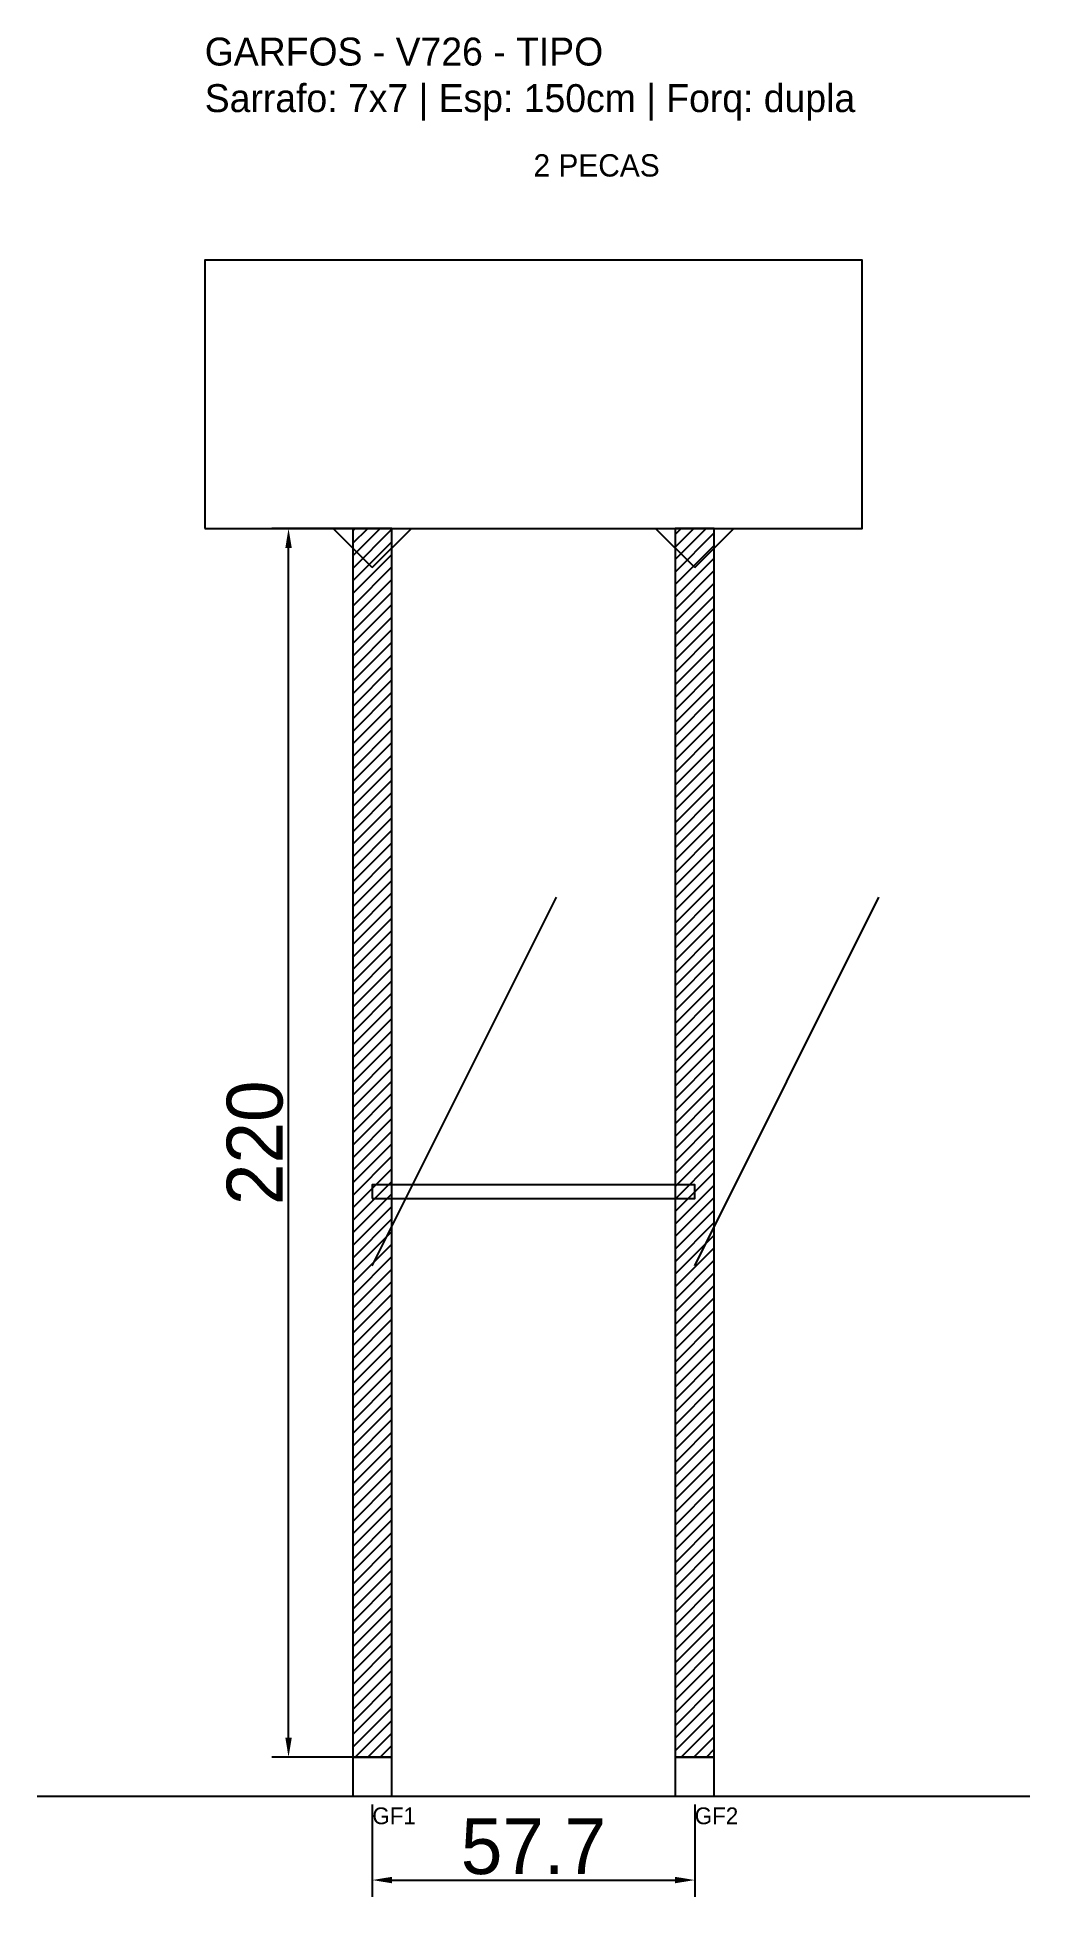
# Model space of a CAD drawing. Header units: metres. Extents: x -30 to 148, y -25 to 308.
import ezdxf

# ---------------------------------------------------------------- set-up
doc = ezdxf.new("R2010")
doc.units = ezdxf.units.M
for name, color, linetype in [('BARRA_ANCORAGEM', 1, 'Continuous'), ('COTA', 241, 'Continuous'), ('GARFOS OK', 3, 'Continuous'), ('NOME DA VIGA', 6, 'Continuous'), ('SARR_7x7', 40, 'Continuous'), ('TIRAS REESCORAMENTO', 252, 'Continuous'), ('VIGAS', 3, 'Continuous')]:
    doc.layers.add(name, color=color, linetype=linetype)
doc.dimstyles.new('EZ DXF', dxfattribs={"dimtxt": 10, "dimasz": 3.5, "dimexe": 3, "dimexo": 1.5, "dimgap": 1, "dimtad": 1, "dimdec": 1, "dimdsep": 46, "dimcen": 2.5, "dimazin": 3, "dimtfac": 1, "dimtmove": 0, "dimatfit": 3})

msp = doc.modelspace()

# ---------------------------------------------------------------- hatches: boundary and pattern name
at = {"layer": 'COTA'}
h = msp.add_hatch(dxfattribs=at)
h.set_pattern_fill('ANSI31', scale=0.5)
h.paths.add_polyline_path([(26.5, 0), (33.5, 0), (33.5, 220), (26.5, 220)])
h = msp.add_hatch(dxfattribs=at)
h.set_pattern_fill('ANSI31', scale=0.5)
h.paths.add_polyline_path([(84.213509, 0), (91.213509, 0), (91.213509, 220), (84.213509, 220)])

# ---------------------------------------------------------------- linework, layer by layer
at = {"layer": 'BARRA_ANCORAGEM'}
for p, q in [((30, 88), (63, 154)), ((87.713509, 88), (120.713509, 154))]:
    msp.add_line(p, q, dxfattribs=at)
at = {"layer": 'GARFOS OK'}
for p, q in [((30, 213), (23, 220)), ((23, 220), (37, 220)), ((30, 213), (37, 220)), ((87.713509, 213), (80.713509, 220)), ((80.713509, 220), (94.713509, 220)), ((87.713509, 213), (94.713509, 220))]:
    msp.add_line(p, q, dxfattribs=at)
at = {"layer": 'GARFOS OK', "linetype": 'CONTINUOUS'}
msp.add_line((-30, -7), (147.713509, -7), dxfattribs=at)
at = {"layer": 'GARFOS OK'}
for points in [[(26.5, 0), (33.5, 0), (33.5, 220), (26.5, 220), (26.5, 0)], [(84.213509, 0), (91.213509, 0), (91.213509, 220), (84.213509, 220), (84.213509, 0)]]:
    msp.add_lwpolyline(points, dxfattribs=at)
at = {"layer": 'SARR_7x7'}
for points in [[(26.5, -7), (33.5, -7), (33.5, 0), (26.5, 0), (26.5, -7)], [(84.213509, -7), (91.213509, -7), (91.213509, 0), (84.213509, 0), (84.213509, -7)]]:
    msp.add_lwpolyline(points, dxfattribs=at)
at = {"layer": 'TIRAS REESCORAMENTO'}
msp.add_lwpolyline([(30, 100), (87.713509, 100), (87.713509, 102.5), (30, 102.5), (30, 100)], dxfattribs=at)
at = {"layer": 'VIGAS'}
msp.add_lwpolyline([(0, 220), (117.713509, 220), (117.713509, 268), (0, 268), (0, 220)], dxfattribs=at)

# ---------------------------------------------------------------- texts
at = {"layer": 'NOME DA VIGA'}
for s, height, p in [('2 PECAS', 4, (58.856755, 283)), ('GF1', 3, (30, -12)), ('GF2', 3, (87.713509, -12))]:
    msp.add_text(s, height=height, dxfattribs=at).set_placement(p)
at = {"layer": 'NOME DA VIGA', "insert": (0, 293), "char_height": 5, "attachment_point": 7}
msp.add_mtext('GARFOS - V726 - TIPO\\PSarrafo: 7x7 | Esp: 150cm | Forq: dupla', dxfattribs=at)

# ---------------------------------------------------------------- dimensions: what is measured, and where the dimension line sits
at = {"layer": 'COTA'}
msp.add_linear_dim(base=(15, 0), p1=(30, 0), p2=(30, 220), angle=90, dimstyle='EZ DXF', dxfattribs=at).render()
msp.add_linear_dim(base=(30, -22), p1=(30, -7), p2=(87.713509, -7), dimstyle='EZ DXF', dxfattribs=at).render()

doc.saveas('drawing.dxf')
